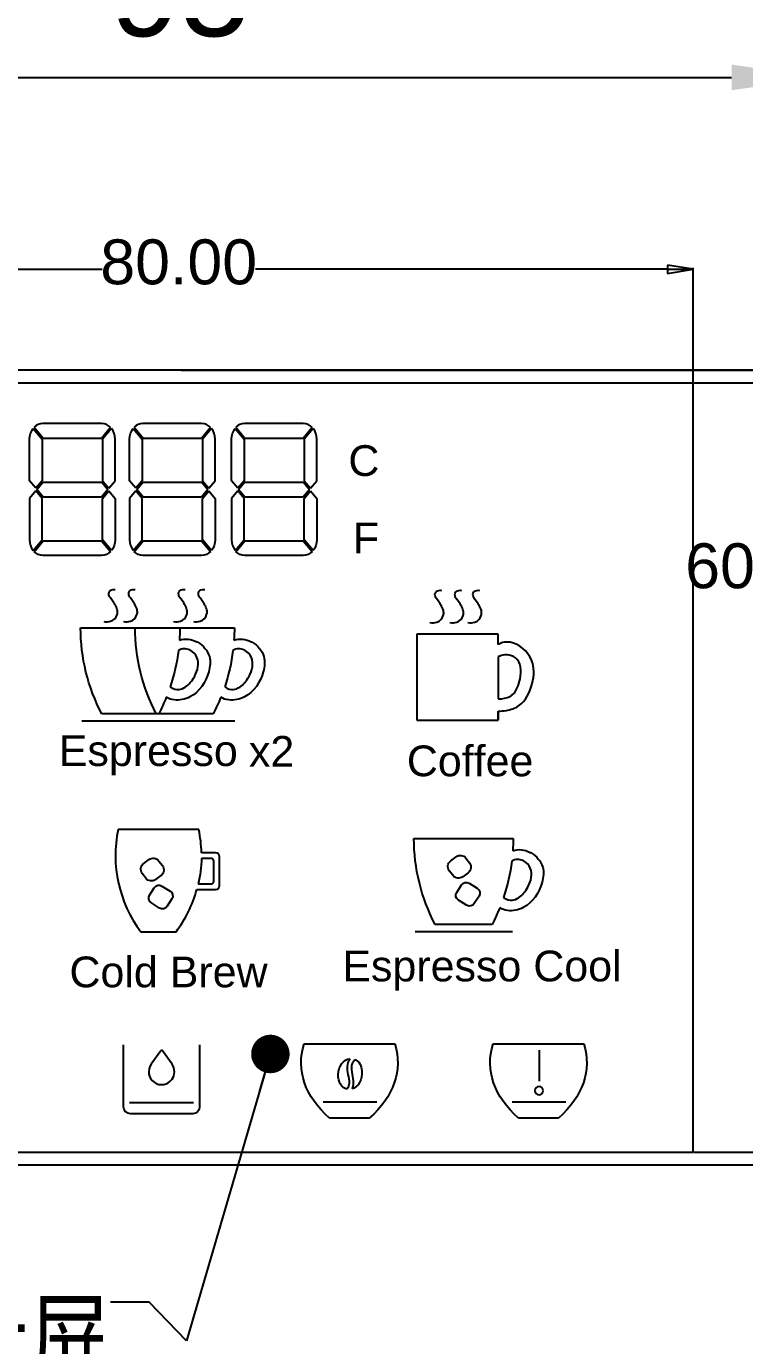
# Model space of a CAD drawing. Header units: inches. Extents: x 42 to 642, y 16 to 461.
# Drawn here: x 233.6 to 289.6, y 302.2 to 405.1 of the extents above; entities that cross this region are included whole.
import ezdxf

# ---------------------------------------------------------------- set-up
doc = ezdxf.new("R2010")
doc.units = ezdxf.units.IN
doc.header["$MEASUREMENT"] = 0
for name, color, linetype in [('PRT0204_DXF_CONTINUOUS_LINE', 7, 'Continuous'), ('PRT0204_DXF_DIMENSION', 7, 'Continuous'), ('PRT0204_DXF_TEXT', 7, 'Continuous'), ('图层 1', 7, 'Continuous')]:
    doc.layers.add(name, color=color, linetype=linetype)
doc.styles.get("Standard").update_dxf_attribs({"font": 'arial.ttf'})
doc.styles.add('TEXTSTYLE_2', font='txt', dxfattribs={"width": 0.8})
doc.dimstyles.new('DIMSTYLE_1', dxfattribs={"dimtxt": 3.5, "dimasz": 2, "dimexe": 0.125, "dimexo": 0.0625, "dimgap": 0.078125, "dimtad": 0, "dimtih": 1, "dimtoh": 1, "dimzin": 4, "dimdsep": 46, "dimtxsty": 'Standard', "dimblk": 'CLOSED', "dimcen": 0.09, "dimclrd": 1, "dimclre": 3, "dimclrt": 6, "dimadec": 0, "dimazin": 0, "dimtfac": 1, "dimtofl": 0, "dimtmove": 0, "dimatfit": 3, "dimldrblk": 'CLOSED', "dimfxl": 1, "dimtolj": 1, "dimtzin": 4, "dimarcsym": 0})
doc.dimstyles.new('DIMSTYLE_2', dxfattribs={"dimtxt": 6, "dimasz": 7, "dimexe": 1.5, "dimexo": 0, "dimgap": 0.75, "dimtad": 1, "dimdec": 3, "dimdsep": 46, "dimtxsty": 'TEXTSTYLE_2', "dimblk": '_FILLED', "dimblk1": '_FILLED', "dimblk2": '_FILLED', "dimcen": 0.09, "dimadec": 3, "dimazin": 2, "dimtp": 0.5, "dimtm": 0.5, "dimtfac": 1, "dimtdec": 3, "dimtofl": 0, "dimtmove": 0, "dimatfit": 3, "dimldrblk": '_FILLED', "dimfxl": 1, "dimtolj": 1, "dimarcsym": 0})
doc.dimstyles.new('DIMSTYLE_6', dxfattribs={"dimtxt": 7, "dimasz": 7, "dimexe": 1.5, "dimexo": 0, "dimgap": 0.875, "dimtad": 1, "dimdec": 3, "dimdsep": 46, "dimtxsty": 'Standard', "dimblk": '_FILLED', "dimblk1": '_FILLED', "dimblk2": '_FILLED', "dimcen": 0.09, "dimadec": 3, "dimazin": 2, "dimtp": 0.3, "dimtm": 0.3, "dimtfac": 1, "dimtdec": 3, "dimtofl": 0, "dimtmove": 0, "dimatfit": 3, "dimldrblk": '_FILLED', "dimfxl": 1, "dimtolj": 1, "dimarcsym": 0})
doc.dimstyles.get("Standard").update_dxf_attribs({"dimtxt": 5, "dimasz": 3, "dimexe": 0.18, "dimexo": 0.0625, "dimgap": 0.09, "dimtad": 0, "dimtih": 1, "dimtoh": 1, "dimdec": 1, "dimzin": 0, "dimdsep": 46, "dimtxsty": 'Standard', "dimcen": 0.09, "dimclrd": 3, "dimclre": 4, "dimclrt": 1, "dimadec": 0, "dimazin": 0, "dimtfac": 1, "dimtdec": 1, "dimtofl": 0, "dimtmove": 0, "dimatfit": 3, "dimfxl": 1, "dimtolj": 1, "dimtzin": 0, "dimarcsym": 0})

# ---------------------------------------------------------------- blocks, each defined once
blk = doc.blocks.new('_FILLED')
at = {"color": 0, "linetype": 'ByBlock'}
blk.add_solid([(0, 0), (-1, 0.143), (-1, -0.143)], dxfattribs=at)
blk = doc.blocks.new('*D90')
at = {"layer": 'Defpoints', "color": 0, "linetype": 'Continuous', "transparency": 16777216}
for p in [(125.63, 410.35), (125.63, 378.27), (365.63, 378.27)]:
    blk.add_point(p, dxfattribs=at)
at = {"layer": 'PRT0204_DXF_DIMENSION', "color": 0, "linetype": 'Continuous', "lineweight": -2, "transparency": 16777216}
for p, q in [((125.63, 378.27), (125.63, 411.85)), ((365.63, 378.27), (365.63, 411.85)), ((358.63, 410.35), (132.63, 410.35))]:
    blk.add_line(p, q, dxfattribs=at)
at = {"layer": 'PRT0204_DXF_DIMENSION', "color": 0, "linetype": 'Continuous', "lineweight": -2, "transparency": 16777216, "xscale": 7, "yscale": 7, "zscale": 7, "rotation": 180}
blk.add_blockref('_FILLED', (125.63, 410.35), dxfattribs=at)
at = {"layer": 'PRT0204_DXF_DIMENSION', "color": 0, "linetype": 'Continuous', "lineweight": -2, "transparency": 16777216, "xscale": 7, "yscale": 7, "zscale": 7}
blk.add_blockref('_FILLED', (365.63, 410.35), dxfattribs=at)
at = {"layer": 'PRT0204_DXF_DIMENSION', "color": 0, "linetype": 'Continuous', "transparency": 16777216, "insert": (245.57, 419.1), "char_height": 6, "attachment_point": 2, "line_spacing_factor": 0.9, "style": 'TEXTSTYLE_2'}
blk.add_mtext('\\A1;240', dxfattribs=at)
blk = doc.blocks.new('_CLOSED')
at = {"color": 0, "linetype": 'ByBlock'}
for p, q in [((0, 0), (-1, 0.167)), ((-1, 0.167), (-1, -0.167)), ((-1, -0.167), (0, 0)), ((-1, 0), (0, 0))]:
    blk.add_line(p, q, dxfattribs=at)
blk = doc.blocks.new('*D94')
at = {"layer": 'Defpoints', "color": 0, "linetype": 'Continuous', "transparency": 16777216}
for p in [(285.63, 386.14), (205.63, 377.27), (285.63, 377.27)]:
    blk.add_point(p, dxfattribs=at)
at = {"layer": 'PRT0204_DXF_DIMENSION', "color": 3, "linetype": 'Continuous', "lineweight": -2, "transparency": 16777216}
for p, q in [((205.63, 377.33), (205.63, 386.26)), ((285.63, 377.33), (285.63, 386.26))]:
    blk.add_line(p, q, dxfattribs=at)
at = {"layer": 'PRT0204_DXF_DIMENSION', "color": 1, "linetype": 'Continuous', "lineweight": -2, "transparency": 16777216}
for p, q in [((207.63, 386.14), (239.52, 386.14)), ((283.63, 386.14), (251.48, 386.14))]:
    blk.add_line(p, q, dxfattribs=at)
at = {"layer": 'PRT0204_DXF_DIMENSION', "color": 1, "linetype": 'Continuous', "lineweight": -2, "transparency": 16777216, "xscale": 2, "yscale": 2, "zscale": 2, "rotation": 180}
blk.add_blockref('_CLOSED', (205.63, 386.14), dxfattribs=at)
at = {"layer": 'PRT0204_DXF_DIMENSION', "color": 1, "linetype": 'Continuous', "lineweight": -2, "transparency": 16777216, "xscale": 2, "yscale": 2, "zscale": 2}
blk.add_blockref('_CLOSED', (285.63, 386.14), dxfattribs=at)
at = {"layer": 'PRT0204_DXF_DIMENSION', "color": 6, "linetype": 'Continuous', "transparency": 16777216, "insert": (245.5, 388.47), "char_height": 3.5, "attachment_point": 2, "line_spacing_factor": 0.9}
blk.add_mtext('\\A1;80.00', dxfattribs=at)
blk = doc.blocks.new('*D102')
at = {"layer": 'Defpoints', "color": 0, "linetype": 'Continuous', "transparency": 16777216}
for p in [(285.63, 377.27), (285.63, 317.27), (291.13, 317.27)]:
    blk.add_point(p, dxfattribs=at)
at = {"layer": 'PRT0204_DXF_DIMENSION', "color": 3, "linetype": 'Continuous', "lineweight": -2, "transparency": 16777216}
for p, q in [((285.69, 377.27), (291.26, 377.27)), ((285.69, 317.27), (291.26, 317.27))]:
    blk.add_line(p, q, dxfattribs=at)
at = {"layer": 'PRT0204_DXF_DIMENSION', "color": 1, "linetype": 'Continuous', "lineweight": -2, "transparency": 16777216}
for p, q in [((291.13, 375.27), (291.13, 364.84)), ((291.13, 319.27), (291.13, 360.02))]:
    blk.add_line(p, q, dxfattribs=at)
at = {"layer": 'PRT0204_DXF_DIMENSION', "color": 1, "linetype": 'Continuous', "lineweight": -2, "transparency": 16777216, "xscale": 2, "yscale": 2, "zscale": 2}
for p, rotation in [((291.13, 377.27), 90), ((291.13, 317.27), 270)]:
    blk.add_blockref('_CLOSED', p, dxfattribs=dict(at, rotation=rotation))
at = {"layer": 'PRT0204_DXF_DIMENSION', "color": 6, "linetype": 'Continuous', "transparency": 16777216, "insert": (291.13, 364.76), "char_height": 3.5, "attachment_point": 2, "line_spacing_factor": 0.9}
blk.add_mtext('\\A1;60.00', dxfattribs=at)
blk = doc.blocks.new('*D104')
at = {"color": 4, "lineweight": -2, "transparency": 16777216}
for p, q in [((245.69, 378.27), (346.86, 378.27)), ((332.69, 352.52), (346.86, 352.52))]:
    blk.add_line(p, q, dxfattribs=at)
at = {"color": 3, "lineweight": -2, "transparency": 16777216}
for p, q in [((346.68, 375.27), (346.68, 367.93)), ((346.68, 355.52), (346.68, 361.08))]:
    blk.add_line(p, q, dxfattribs=at)
at = {"color": 3, "transparency": 16777216}
for points in [[(346.18, 375.27), (347.18, 375.27), (346.68, 378.27)], [(346.18, 355.52), (347.18, 355.52), (346.68, 352.52)]]:
    blk.add_solid(points, dxfattribs=at)
at = {"layer": 'Defpoints', "color": 0, "transparency": 16777216}
for p in [(245.63, 378.27), (346.68, 378.27), (332.63, 352.52)]:
    blk.add_point(p, dxfattribs=at)
at = {"color": 1, "transparency": 16777216, "insert": (353.21, 367.84), "char_height": 5, "attachment_point": 3, "line_spacing_factor": 0.9}
blk.add_mtext('\\A1;25.7', dxfattribs=at)
blk = doc.blocks.new('*D107')
at = {"layer": 'Defpoints', "color": 0, "linetype": 'Continuous', "transparency": 16777216}
for p in [(295.63, 401.11), (200.63, 357.02), (295.63, 357.02)]:
    blk.add_point(p, dxfattribs=at)
at = {"layer": 'PRT0204_DXF_DIMENSION', "color": 0, "linetype": 'Continuous', "lineweight": -2, "transparency": 16777216}
for p, q in [((200.63, 357.02), (200.63, 402.61)), ((295.63, 357.02), (295.63, 402.61)), ((207.63, 401.11), (288.63, 401.11))]:
    blk.add_line(p, q, dxfattribs=at)
at = {"layer": 'PRT0204_DXF_DIMENSION', "color": 0, "linetype": 'Continuous', "lineweight": -2, "transparency": 16777216, "xscale": 7, "yscale": 7, "zscale": 7, "rotation": 180}
blk.add_blockref('_FILLED', (200.63, 401.11), dxfattribs=at)
at = {"layer": 'PRT0204_DXF_DIMENSION', "color": 0, "linetype": 'Continuous', "lineweight": -2, "transparency": 16777216, "xscale": 7, "yscale": 7, "zscale": 7}
blk.add_blockref('_FILLED', (295.63, 401.11), dxfattribs=at)
at = {"layer": 'PRT0204_DXF_DIMENSION', "color": 0, "linetype": 'Continuous', "transparency": 16777216, "insert": (245.63, 411.32), "char_height": 7, "attachment_point": 2, "line_spacing_factor": 0.9}
blk.add_mtext('\\A1;95', dxfattribs=at)

msp = doc.modelspace()

# ---------------------------------------------------------------- linework, layer by layer
at = {"layer": 'PRT0204_DXF_CONTINUOUS_LINE', "color": 7, "linetype": 'Continuous'}
for p, q in [((365.6314, 378.2662), (125.6314, 378.2662)), ((285.6314, 377.2662), (205.6314, 377.2662)), ((285.6314, 317.2662), (285.6314, 377.2662)), ((205.6314, 317.2662), (285.6314, 317.2662)), ((125.6314, 316.2662), (365.6314, 316.2662))]:
    msp.add_line(p, q, dxfattribs=at)
at = {"layer": '图层 1', "color": 7, "true_color": 0xeeefef}
for p, q in [((234.437, 368.9567), (234.899, 369.5323)), ((234.899, 369.5323), (239.4965, 369.5323)), ((239.4965, 369.5323), (239.9695, 368.9567)), ((242.2395, 368.9567), (242.7016, 369.5323)), ((242.7016, 369.5323), (247.2989, 369.5323)), ((247.2989, 369.5323), (247.7719, 368.9567)), ((250.169, 368.9567), (250.6321, 369.5323)), ((250.6321, 369.5323), (255.2299, 369.5323)), ((255.2299, 369.5323), (255.7019, 368.9567)), ((234.916, 368.3717), (234.437, 368.9567)), ((239.9695, 368.9567), (239.4884, 368.3717)), ((242.7185, 368.3717), (242.2395, 368.9567)), ((247.7719, 368.9567), (247.291, 368.3717)), ((250.6486, 368.3717), (250.169, 368.9567)), ((255.7019, 368.9567), (255.2213, 368.3717)), ((239.4884, 368.3717), (234.916, 368.3717)), ((247.291, 368.3717), (242.7185, 368.3717)), ((255.2213, 368.3717), (250.6486, 368.3717)), ((270.4353, 351.6774), (270.4353, 350.9547)), ((249.8917, 350.8837), (237.9408, 350.8837)), ((271.5484, 334.4515), (263.9461, 334.4515))]:
    msp.add_line(p, q, dxfattribs=at)
at = {"layer": '图层 1', "color": 1}
for p, q in [((273.6114, 325.2225), (273.6114, 322.7948)), ((241.6674, 321.1263), (246.6599, 321.1263)), ((256.7789, 321.1852), (260.9471, 321.1852)), ((271.5275, 321.1852), (275.6954, 321.1852))]:
    msp.add_line(p, q, dxfattribs=at)
at = {"layer": '图层 1', "color": 7, "true_color": 0xeeefef}
for points in [[(233.8644, 372.8806), (233.8644, 373.2045), (233.9778, 373.4966), (234.1449, 373.7205)], [(234.1449, 373.7205), (234.1449, 373.7205), (234.8389, 372.8806), (234.8389, 372.8806)], [(234.9061, 374.1029), (234.6418, 374.1029), (234.4193, 374.0099), (234.2331, 373.8187)], [(234.2331, 373.8187), (234.2331, 373.8187), (234.9231, 372.9778), (234.9231, 372.9778)], [(239.4817, 374.104), (239.4817, 374.104), (234.9061, 374.104), (234.9061, 374.104)], [(234.9061, 374.104), (234.9061, 374.104), (234.9061, 374.1029), (234.9061, 374.1029)], [(239.4817, 374.1029), (239.4817, 374.1029), (239.4817, 374.104), (239.4817, 374.104)], [(240.1714, 373.8104), (239.9853, 374.0017), (239.7462, 374.1029), (239.4817, 374.1029)], [(239.4817, 372.9698), (239.4817, 372.9698), (240.1714, 373.8104), (240.1714, 373.8104)], [(240.2616, 373.7205), (240.2616, 373.7205), (239.5671, 372.8806), (239.5671, 372.8806)], [(240.5422, 372.8806), (240.5422, 373.2045), (240.4289, 373.4966), (240.2616, 373.7205)], [(241.6669, 372.8806), (241.6669, 373.2045), (241.7802, 373.4966), (241.9475, 373.7205)], [(241.9475, 373.7205), (241.9475, 373.7205), (242.6413, 372.8806), (242.6413, 372.8806)], [(242.7085, 374.1029), (242.4443, 374.1029), (242.2217, 374.0099), (242.0355, 373.8187)], [(242.0355, 373.8187), (242.0355, 373.8187), (242.7256, 372.9778), (242.7256, 372.9778)], [(247.2841, 374.104), (247.2841, 374.104), (242.7085, 374.104), (242.7085, 374.104)], [(242.7085, 374.104), (242.7085, 374.104), (242.7085, 374.1029), (242.7085, 374.1029)], [(247.2841, 374.1029), (247.2841, 374.1029), (247.2841, 374.104), (247.2841, 374.104)], [(247.9738, 373.8104), (247.7878, 374.0017), (247.5487, 374.1029), (247.2841, 374.1029)], [(247.2841, 372.9698), (247.2841, 372.9698), (247.9738, 373.8104), (247.9738, 373.8104)], [(248.0641, 373.7205), (248.0641, 373.7205), (247.3692, 372.8806), (247.3692, 372.8806)], [(248.3445, 372.8806), (248.3445, 373.2045), (248.2315, 373.4966), (248.0641, 373.7205)], [(249.6271, 372.8806), (249.6271, 373.2045), (249.7405, 373.4966), (249.9076, 373.7205)], [(249.9076, 373.7205), (249.9076, 373.7205), (250.6014, 372.8806), (250.6014, 372.8806)], [(250.6389, 374.1029), (250.3744, 374.1029), (250.1518, 374.0099), (249.9658, 373.8187)], [(249.9658, 373.8187), (249.9658, 373.8187), (250.6555, 372.9778), (250.6555, 372.9778)], [(255.2147, 374.104), (255.2147, 374.104), (250.6389, 374.104), (250.6389, 374.104)], [(250.6389, 374.104), (250.6389, 374.104), (250.6389, 374.1029), (250.6389, 374.1029)], [(255.2147, 374.1029), (255.2147, 374.1029), (255.2147, 374.104), (255.2147, 374.104)], [(255.9037, 373.8104), (255.7181, 374.0017), (255.479, 374.1029), (255.2147, 374.1029)], [(255.2147, 372.9698), (255.2147, 372.9698), (255.9037, 373.8104), (255.9037, 373.8104)], [(255.9947, 373.7205), (255.9947, 373.7205), (255.3002, 372.8806), (255.3002, 372.8806)], [(256.2751, 372.8806), (256.2751, 373.2045), (256.1618, 373.4966), (255.9947, 373.7205)], [(233.8644, 369.6488), (233.8644, 369.6488), (233.8644, 372.8806), (233.8644, 372.8806)], [(234.8389, 372.8806), (234.8389, 372.8806), (234.8389, 369.6488), (234.8389, 369.6488)], [(234.9231, 372.9778), (234.9231, 372.9778), (239.4817, 372.9688), (239.4817, 372.9688)], [(239.4817, 372.9688), (239.4817, 372.9688), (239.4817, 372.9698), (239.4817, 372.9698)], [(239.5671, 372.8806), (239.5671, 372.8806), (239.5671, 369.6488), (239.5671, 369.6488)], [(240.5422, 369.6488), (240.5422, 369.6488), (240.5422, 372.8806), (240.5422, 372.8806)], [(241.6669, 369.6488), (241.6669, 369.6488), (241.6669, 372.8806), (241.6669, 372.8806)], [(242.6413, 372.8806), (242.6413, 372.8806), (242.6413, 369.6488), (242.6413, 369.6488)], [(242.7256, 372.9778), (242.7256, 372.9778), (247.2841, 372.9688), (247.2841, 372.9688)], [(247.2841, 372.9688), (247.2841, 372.9688), (247.2841, 372.9698), (247.2841, 372.9698)], [(247.3692, 372.8806), (247.3692, 372.8806), (247.3692, 369.6488), (247.3692, 369.6488)], [(248.3445, 369.6488), (248.3445, 369.6488), (248.3445, 372.8806), (248.3445, 372.8806)], [(249.6271, 369.6488), (249.6271, 369.6488), (249.6271, 372.8806), (249.6271, 372.8806)], [(250.6014, 372.8806), (250.6014, 372.8806), (250.6014, 369.6488), (250.6014, 369.6488)], [(250.6555, 372.9778), (250.6555, 372.9778), (255.2147, 372.9688), (255.2147, 372.9688)], [(255.2147, 372.9688), (255.2147, 372.9688), (255.2147, 372.9698), (255.2147, 372.9698)], [(255.3002, 372.8806), (255.3002, 372.8806), (255.3002, 369.6488), (255.3002, 369.6488)], [(256.2751, 369.6488), (256.2751, 369.6488), (256.2751, 372.8806), (256.2751, 372.8806)], [(234.3517, 369.06), (234.3517, 369.06), (233.8644, 369.6488), (233.8644, 369.6488)], [(234.8389, 369.6488), (234.8389, 369.6488), (234.3517, 369.06), (234.3517, 369.06)], [(239.5671, 369.6488), (239.5671, 369.6488), (240.0549, 369.06), (240.0549, 369.06)], [(240.0549, 369.06), (240.0549, 369.06), (240.5422, 369.6488), (240.5422, 369.6488)], [(242.1542, 369.06), (242.1542, 369.06), (241.6669, 369.6488), (241.6669, 369.6488)], [(242.6413, 369.6488), (242.6413, 369.6488), (242.1542, 369.06), (242.1542, 369.06)], [(247.3692, 369.6488), (247.3692, 369.6488), (247.8574, 369.06), (247.8574, 369.06)], [(247.8574, 369.06), (247.8574, 369.06), (248.3445, 369.6488), (248.3445, 369.6488)], [(250.1143, 369.06), (250.1143, 369.06), (249.6271, 369.6488), (249.6271, 369.6488)], [(250.6014, 369.6488), (250.6014, 369.6488), (250.1143, 369.06), (250.1143, 369.06)], [(255.3002, 369.6488), (255.3002, 369.6488), (255.788, 369.06), (255.788, 369.06)], [(255.788, 369.06), (255.788, 369.06), (256.2751, 369.6488), (256.2751, 369.6488)], [(234.3517, 368.8595), (234.3517, 368.8595), (233.8639, 368.2694), (233.8639, 368.2694)], [(234.839, 368.2694), (234.839, 368.2694), (234.3517, 368.8595), (234.3517, 368.8595)], [(239.5668, 368.2694), (239.5668, 368.2694), (240.0548, 368.8595), (240.0548, 368.8595)], [(240.0548, 368.8595), (240.0548, 368.8595), (240.5426, 368.2694), (240.5426, 368.2694)], [(242.1544, 368.8595), (242.1544, 368.8595), (241.6664, 368.2694), (241.6664, 368.2694)], [(242.6412, 368.2694), (242.6412, 368.2694), (242.1544, 368.8595), (242.1544, 368.8595)], [(247.3692, 368.2694), (247.3692, 368.2694), (247.8574, 368.8595), (247.8574, 368.8595)], [(247.8574, 368.8595), (247.8574, 368.8595), (248.3452, 368.2694), (248.3452, 368.2694)], [(250.1146, 368.8595), (250.1146, 368.8595), (249.6268, 368.2694), (249.6268, 368.2694)], [(250.6014, 368.2694), (250.6014, 368.2694), (250.1146, 368.8595), (250.1146, 368.8595)], [(255.3002, 368.2694), (255.3002, 368.2694), (255.788, 368.8595), (255.788, 368.8595)], [(255.788, 368.8595), (255.788, 368.8595), (256.2751, 368.2694), (256.2751, 368.2694)], [(233.8639, 368.2694), (233.8639, 368.2694), (233.8639, 365.0375), (233.8639, 365.0375)], [(234.839, 365.0375), (234.839, 365.0375), (234.839, 368.2694), (234.839, 368.2694)], [(239.5668, 365.0375), (239.5668, 365.0375), (239.5668, 368.2694), (239.5668, 368.2694)], [(240.5426, 368.2694), (240.5426, 368.2694), (240.5426, 365.0375), (240.5426, 365.0375)], [(241.6664, 368.2694), (241.6664, 368.2694), (241.6664, 365.0375), (241.6664, 365.0375)], [(242.6412, 365.0375), (242.6412, 365.0375), (242.6412, 368.2694), (242.6412, 368.2694)], [(247.3692, 365.0375), (247.3692, 365.0375), (247.3692, 368.2694), (247.3692, 368.2694)], [(248.3452, 368.2694), (248.3452, 368.2694), (248.3452, 365.0375), (248.3452, 365.0375)], [(249.6268, 368.2694), (249.6268, 368.2694), (249.6268, 365.0375), (249.6268, 365.0375)], [(250.6014, 365.0375), (250.6014, 365.0375), (250.6014, 368.2694), (250.6014, 368.2694)], [(255.3002, 365.0375), (255.3002, 365.0375), (255.3002, 368.2694), (255.3002, 368.2694)], [(256.2751, 368.2694), (256.2751, 368.2694), (256.2751, 365.0375), (256.2751, 365.0375)], [(233.8639, 365.0375), (233.8639, 364.7137), (233.9767, 364.4215), (234.144, 364.1976)], [(234.144, 364.1976), (234.144, 364.1976), (234.839, 365.0375), (234.839, 365.0375)], [(234.2331, 364.1097), (234.2331, 364.1097), (234.9231, 364.9504), (234.9231, 364.9504)], [(234.9231, 364.9504), (234.9231, 364.9504), (239.4817, 364.9586), (239.4817, 364.9586)], [(239.4817, 364.9586), (239.4817, 364.9586), (240.1714, 364.1177), (240.1714, 364.1177)], [(240.2615, 364.1976), (240.2615, 364.1976), (239.5668, 365.0375), (239.5668, 365.0375)], [(240.5426, 365.0375), (240.5426, 364.7137), (240.4287, 364.4215), (240.2615, 364.1976)], [(241.6664, 365.0375), (241.6664, 364.7137), (241.7792, 364.4215), (241.9465, 364.1976)], [(241.9465, 364.1976), (241.9465, 364.1976), (242.6412, 365.0375), (242.6412, 365.0375)], [(242.0355, 364.1097), (242.0355, 364.1097), (242.7256, 364.9504), (242.7256, 364.9504)], [(242.7256, 364.9504), (242.7256, 364.9504), (247.2841, 364.9586), (247.2841, 364.9586)], [(247.2841, 364.9586), (247.2841, 364.9586), (247.9738, 364.1177), (247.9738, 364.1177)], [(248.0641, 364.1976), (248.0641, 364.1976), (247.3692, 365.0375), (247.3692, 365.0375)], [(248.3452, 365.0375), (248.3452, 364.7137), (248.2312, 364.4215), (248.0641, 364.1976)], [(249.6268, 365.0375), (249.6268, 364.7137), (249.7398, 364.4215), (249.9069, 364.1976)], [(249.9069, 364.1976), (249.9069, 364.1976), (250.6014, 365.0375), (250.6014, 365.0375)], [(249.9658, 364.1097), (249.9658, 364.1097), (250.6555, 364.9504), (250.6555, 364.9504)], [(250.6555, 364.9504), (250.6555, 364.9504), (255.2147, 364.9586), (255.2147, 364.9586)], [(255.2147, 364.9586), (255.2147, 364.9586), (255.9037, 364.1177), (255.9037, 364.1177)], [(255.9947, 364.1976), (255.9947, 364.1976), (255.3002, 365.0375), (255.3002, 365.0375)], [(256.2751, 365.0375), (256.2751, 364.7137), (256.1618, 364.4215), (255.9947, 364.1976)], [(234.9061, 363.8245), (234.6418, 363.8245), (234.4193, 363.9185), (234.2331, 364.1097)], [(239.4817, 363.8245), (239.4817, 363.8245), (234.9061, 363.8245), (234.9061, 363.8245)], [(240.1714, 364.1177), (239.9853, 363.9268), (239.7462, 363.8245), (239.4817, 363.8245)], [(242.7085, 363.8245), (242.4443, 363.8245), (242.2217, 363.9185), (242.0355, 364.1097)], [(247.2841, 363.8245), (247.2841, 363.8245), (242.7085, 363.8245), (242.7085, 363.8245)], [(247.9738, 364.1177), (247.7878, 363.9268), (247.5487, 363.8245), (247.2841, 363.8245)], [(250.6389, 363.8245), (250.3744, 363.8245), (250.1518, 363.9185), (249.9658, 364.1097)], [(255.2147, 363.8245), (255.2147, 363.8245), (250.6389, 363.8245), (250.6389, 363.8245)], [(255.9037, 364.1177), (255.7181, 363.9268), (255.479, 363.8245), (255.2147, 363.8245)], [(240.0611, 360.7411), (240.0423, 360.8042), (240.0448, 360.8676), (240.0653, 360.9372)], [(240.1803, 360.4962), (240.1266, 360.5682), (240.0878, 360.6498), (240.0611, 360.7411)], [(240.0653, 360.9372), (240.1013, 361.0601), (240.2003, 361.1342), (240.3602, 361.1607)], [(240.4527, 360.1141), (240.4527, 360.1141), (240.1803, 360.4962), (240.1803, 360.4962)], [(240.3602, 361.1607), (240.418, 361.1704), (240.4837, 361.1704), (240.5567, 361.1601)], [(241.6102, 360.7411), (241.5914, 360.8042), (241.5937, 360.8676), (241.6145, 360.9372)], [(241.7294, 360.4962), (241.6758, 360.5682), (241.6371, 360.6498), (241.6102, 360.7411)], [(241.6145, 360.9372), (241.6503, 361.0601), (241.7496, 361.1342), (241.9094, 361.1607)], [(242.0017, 360.1141), (242.0017, 360.1141), (241.7294, 360.4962), (241.7294, 360.4962)], [(241.9094, 361.1607), (241.9673, 361.1704), (242.0328, 361.1704), (242.1058, 361.1601)], [(245.4996, 360.7411), (245.4809, 360.8042), (245.4834, 360.8676), (245.5037, 360.9372)], [(245.6188, 360.4962), (245.5654, 360.5682), (245.5264, 360.6498), (245.4996, 360.7411)], [(245.5037, 360.9372), (245.5399, 361.0601), (245.6391, 361.1342), (245.7986, 361.1607)], [(245.8913, 360.1141), (245.8913, 360.1141), (245.6188, 360.4962), (245.6188, 360.4962)], [(245.7986, 361.1607), (245.8565, 361.1704), (245.9223, 361.1704), (245.9953, 361.1601)], [(247.0488, 360.7411), (247.0302, 360.8042), (247.0323, 360.8676), (247.0529, 360.9372)], [(247.168, 360.4962), (247.1143, 360.5682), (247.0757, 360.6498), (247.0488, 360.7411)], [(247.0529, 360.9372), (247.0891, 361.0601), (247.188, 361.1342), (247.3478, 361.1607)], [(247.4402, 360.1141), (247.4402, 360.1141), (247.168, 360.4962), (247.168, 360.4962)], [(247.3478, 361.1607), (247.4057, 361.1704), (247.4715, 361.1704), (247.5442, 361.1601)], [(265.5074, 360.6702), (265.4888, 360.7329), (265.4909, 360.7966), (265.5119, 360.8658)], [(265.6266, 360.4249), (265.5732, 360.4969), (265.5343, 360.5789), (265.5074, 360.6702)], [(265.5119, 360.8658), (265.5477, 360.9892), (265.6469, 361.0633), (265.8068, 361.0898)], [(265.8991, 360.0428), (265.8991, 360.0428), (265.6266, 360.4249), (265.6266, 360.4249)], [(265.8068, 361.0898), (265.8647, 361.0991), (265.9301, 361.0991), (266.0032, 361.0887)], [(267.0567, 360.6702), (267.0381, 360.7329), (267.0405, 360.7966), (267.0608, 360.8658)], [(267.1759, 360.4249), (267.1221, 360.4969), (267.0835, 360.5789), (267.0567, 360.6702)], [(267.0608, 360.8658), (267.097, 360.9892), (267.1959, 361.0633), (267.3557, 361.0898)], [(267.4484, 360.0428), (267.4484, 360.0428), (267.1759, 360.4249), (267.1759, 360.4249)], [(267.3557, 361.0898), (267.4136, 361.0991), (267.4794, 361.0991), (267.5524, 361.0887)], [(268.4674, 360.6702), (268.4488, 360.7329), (268.4512, 360.7966), (268.4716, 360.8658)], [(268.5866, 360.4249), (268.5329, 360.4969), (268.4943, 360.5789), (268.4674, 360.6702)], [(268.4716, 360.8658), (268.5077, 360.9892), (268.6066, 361.0633), (268.7665, 361.0898)], [(268.8588, 360.0428), (268.8588, 360.0428), (268.5866, 360.4249), (268.5866, 360.4249)], [(268.7665, 361.0898), (268.8243, 361.0991), (268.8902, 361.0991), (268.9632, 361.0887)], [(240.1901, 358.6841), (240.448, 358.7736), (240.618, 358.9456), (240.6936, 359.196)], [(240.5924, 359.8826), (240.549, 359.9646), (240.5045, 360.0414), (240.4527, 360.1141)], [(240.724, 359.4919), (240.7088, 359.6146), (240.6647, 359.7448), (240.5924, 359.8826)], [(240.6936, 359.196), (240.725, 359.3001), (240.7355, 359.3989), (240.724, 359.4919)], [(241.7392, 358.6841), (241.9973, 358.7736), (242.1673, 358.9456), (242.2427, 359.196)], [(242.1414, 359.8826), (242.098, 359.9646), (242.0536, 360.0414), (242.0017, 360.1141)], [(242.273, 359.4919), (242.2579, 359.6146), (242.2138, 359.7448), (242.1414, 359.8826)], [(242.2427, 359.196), (242.2741, 359.3001), (242.2848, 359.3989), (242.273, 359.4919)], [(245.6287, 358.6841), (245.8864, 358.7736), (246.0566, 358.9456), (246.1321, 359.196)], [(246.0308, 359.8826), (245.9874, 359.9646), (245.9429, 360.0414), (245.8913, 360.1141)], [(246.1624, 359.4919), (246.1472, 359.6146), (246.1031, 359.7448), (246.0308, 359.8826)], [(246.1321, 359.196), (246.1634, 359.3001), (246.1741, 359.3989), (246.1624, 359.4919)], [(247.178, 358.6841), (247.4357, 358.7736), (247.6059, 358.9456), (247.6813, 359.196)], [(247.58, 359.8826), (247.5366, 359.9646), (247.4922, 360.0414), (247.4402, 360.1141)], [(247.7116, 359.4919), (247.6965, 359.6146), (247.6524, 359.7448), (247.58, 359.8826)], [(247.6813, 359.196), (247.7127, 359.3001), (247.7234, 359.3989), (247.7116, 359.4919)], [(266.0386, 359.8116), (265.9952, 359.8933), (265.9508, 359.9701), (265.8991, 360.0428)], [(266.1702, 359.421), (266.1551, 359.5433), (266.111, 359.6735), (266.0386, 359.8116)], [(266.1399, 359.125), (266.1713, 359.2291), (266.182, 359.328), (266.1702, 359.421)], [(267.5879, 359.8116), (267.5445, 359.8933), (267.5001, 359.9701), (267.4484, 360.0428)], [(267.7195, 359.421), (267.7043, 359.5433), (267.6603, 359.6735), (267.5879, 359.8116)], [(267.6892, 359.125), (267.7205, 359.2291), (267.7312, 359.328), (267.7195, 359.421)], [(268.9987, 359.8116), (268.9553, 359.8933), (268.9108, 359.9701), (268.8588, 360.0428)], [(269.1303, 359.421), (269.1151, 359.5433), (269.071, 359.6735), (268.9987, 359.8116)], [(269.1, 359.125), (269.1313, 359.2291), (269.142, 359.328), (269.1303, 359.421)], [(239.5008, 351.4642), (238.4157, 353.5343), (237.8492, 355.8367), (237.8492, 358.1738)], [(237.8492, 358.1738), (237.8492, 358.1738), (245.5905, 358.1738), (245.5905, 358.1738)], [(239.5008, 351.4642), (238.4157, 353.5343), (237.8492, 355.8367), (237.8492, 358.1738)], [(237.8492, 358.1738), (237.8492, 358.1738), (245.5905, 358.1738), (245.5905, 358.1738)], [(239.6575, 358.6517), (239.8525, 358.6179), (240.0299, 358.6289), (240.1901, 358.6841)], [(241.2066, 358.6517), (241.4018, 358.6179), (241.5792, 358.6289), (241.7392, 358.6841)], [(243.7527, 351.4642), (242.6675, 353.5343), (242.101, 355.8367), (242.101, 358.1738)], [(242.101, 358.1738), (242.101, 358.1738), (249.8424, 358.1738), (249.8424, 358.1738)], [(245.0961, 358.6517), (245.2911, 358.6179), (245.4685, 358.6289), (245.6287, 358.6841)], [(245.5905, 358.1738), (245.5905, 357.8531), (245.5798, 357.5324), (245.5585, 357.2127)], [(245.5905, 358.1738), (245.5905, 357.8531), (245.5798, 357.5324), (245.5585, 357.2127)], [(246.645, 358.6517), (246.8404, 358.6179), (247.0178, 358.6289), (247.178, 358.6841)], [(249.8424, 358.1738), (249.8424, 357.8531), (249.8318, 357.5324), (249.8104, 357.2127)], [(265.104, 358.5807), (265.299, 358.547), (265.4764, 358.5576), (265.6366, 358.6131)], [(265.6366, 358.6131), (265.8946, 358.7023), (266.0645, 358.8746), (266.1399, 359.125)], [(266.6529, 358.5807), (266.8482, 358.547), (267.0257, 358.5576), (267.1859, 358.6131)], [(267.1859, 358.6131), (267.4436, 358.7023), (267.6137, 358.8746), (267.6892, 359.125)], [(268.0637, 358.5807), (268.259, 358.547), (268.4364, 358.5576), (268.5966, 358.6131)], [(268.5966, 358.6131), (268.8543, 358.7023), (269.0245, 358.8746), (269.1, 359.125)], [(245.5585, 357.2127), (245.9967, 357.3674), (246.4852, 357.3016), (246.9031, 357.0873)], [(245.5585, 357.2127), (245.9967, 357.3674), (246.4852, 357.3016), (246.9031, 357.0873)], [(249.8104, 357.2127), (250.2483, 357.3674), (250.7371, 357.3016), (251.155, 357.0873)], [(270.4356, 357.664), (270.4356, 357.664), (264.0784, 357.664), (264.0784, 357.664)], [(264.0891, 357.664), (264.0891, 357.664), (264.0891, 350.955), (264.0891, 350.955)], [(270.4356, 356.8744), (270.4356, 356.8744), (270.4356, 357.664), (270.4356, 357.664)], [(245.4799, 356.3893), (245.3604, 355.4295), (245.1451, 354.4842), (244.8367, 353.5671)], [(246.3646, 356.4396), (246.0869, 356.5705), (245.7428, 356.5795), (245.4799, 356.3893)], [(246.9217, 355.8546), (246.8159, 356.1002), (246.6178, 356.3204), (246.3646, 356.4396)], [(246.9031, 357.0873), (246.9293, 357.0738), (246.9551, 357.0597), (246.9806, 357.0452)], [(246.9031, 357.0873), (246.9293, 357.0738), (246.9551, 357.0597), (246.9806, 357.0452)], [(246.9806, 357.0452), (247.4147, 356.7975), (247.7613, 356.3886), (247.8908, 355.9311)], [(246.9806, 357.0452), (247.4147, 356.7975), (247.7613, 356.3886), (247.8908, 355.9311)], [(249.7319, 356.3893), (249.612, 355.4295), (249.397, 354.4842), (249.0887, 353.5671)], [(250.6166, 356.4396), (250.3389, 356.5705), (249.9944, 356.5795), (249.7319, 356.3893)], [(251.1736, 355.8546), (251.0679, 356.1002), (250.8698, 356.3204), (250.6166, 356.4396)], [(251.155, 357.0873), (251.1812, 357.0738), (251.207, 357.0597), (251.2322, 357.0452)], [(251.2322, 357.0452), (251.6666, 356.7975), (252.0132, 356.3886), (252.1424, 355.9311)], [(271.0892, 357.0597), (270.8738, 357.0566), (270.6565, 357.0018), (270.4356, 356.8744)], [(271.3472, 357.0397), (271.2614, 357.0538), (271.1756, 357.0607), (271.0892, 357.0597)], [(273.0287, 355.6596), (272.7394, 356.338), (272.0514, 356.924), (271.3472, 357.0397)], [(246.7229, 354.357), (246.9958, 354.8466), (247.1194, 355.3954), (246.9217, 355.8546)], [(247.8908, 355.9311), (247.9972, 355.5539), (247.9559, 355.1435), (247.8484, 354.747)], [(247.8908, 355.9311), (247.9972, 355.5539), (247.9559, 355.1435), (247.8484, 354.747)], [(250.9748, 354.357), (251.2477, 354.8466), (251.3714, 355.3954), (251.1736, 355.8546)], [(252.1424, 355.9311), (252.2492, 355.5539), (252.2078, 355.1435), (252.1, 354.747)], [(271.1198, 356.062), (270.8893, 356.0834), (270.6795, 356.052), (270.4353, 355.9115)], [(270.4353, 355.9115), (270.4353, 355.9115), (270.4353, 352.6224), (270.4353, 352.6224)], [(271.7685, 355.836), (271.5901, 355.9693), (271.3451, 356.041), (271.1198, 356.062)], [(272.1306, 354.1913), (272.2419, 354.8118), (272.2054, 355.5087), (271.7685, 355.836)], [(273.077, 353.8368), (273.2341, 354.4569), (273.2716, 355.0908), (273.0287, 355.6596)], [(246.0149, 353.5461), (246.2943, 353.7328), (246.5417, 354.0318), (246.7229, 354.357)], [(247.8484, 354.747), (247.6252, 353.926), (247.117, 353.165), (246.3781, 352.783)], [(247.8484, 354.747), (247.6252, 353.926), (247.117, 353.165), (246.3781, 352.783)], [(250.2669, 353.5461), (250.5463, 353.7328), (250.7936, 354.0318), (250.9748, 354.357)], [(252.1, 354.747), (251.8771, 353.926), (251.369, 353.165), (250.6296, 352.783)], [(271.5194, 352.9463), (271.846, 353.2208), (272.0386, 353.6801), (272.1306, 354.1913)], [(244.8367, 353.5671), (245.0803, 353.3876), (245.3063, 353.3294), (245.5254, 353.3545)], [(245.5254, 353.3545), (245.6945, 353.3738), (245.8599, 353.4427), (246.0149, 353.5461)], [(249.0887, 353.5671), (249.3319, 353.3876), (249.5582, 353.3294), (249.7773, 353.3545)], [(249.7773, 353.3545), (249.9465, 353.3738), (250.1115, 353.4427), (250.2669, 353.5461)], [(272.008, 352.0802), (272.5705, 352.455), (272.8999, 353.1371), (273.077, 353.8368)], [(244.5353, 352.7533), (244.3575, 352.3141), (244.1585, 351.8841), (243.9384, 351.4642)], [(244.5353, 352.7533), (244.3575, 352.3141), (244.1585, 351.8841), (243.9384, 351.4642)], [(245.1492, 352.5446), (244.9346, 352.5718), (244.7261, 352.639), (244.5353, 352.7533)], [(245.1492, 352.5446), (244.9346, 352.5718), (244.7261, 352.639), (244.5353, 352.7533)], [(246.3781, 352.783), (246.0008, 352.588), (245.5633, 352.4915), (245.1492, 352.5446)], [(246.3781, 352.783), (246.0008, 352.588), (245.5633, 352.4915), (245.1492, 352.5446)], [(248.7872, 352.7533), (248.6094, 352.3141), (248.4103, 351.8841), (248.1902, 351.4642)], [(249.4011, 352.5446), (249.1865, 352.5718), (248.9781, 352.639), (248.7872, 352.7533)], [(250.6296, 352.783), (250.2528, 352.588), (249.8152, 352.4915), (249.4011, 352.5446)], [(270.4353, 352.6224), (270.7946, 352.6224), (271.0895, 352.6831), (271.3282, 352.8153)], [(271.0613, 351.7284), (271.3992, 351.786), (271.7317, 351.8962), (272.008, 352.0802)], [(271.3282, 352.8153), (271.3968, 352.8532), (271.4602, 352.897), (271.5194, 352.9463)], [(243.9384, 351.4642), (243.9384, 351.4642), (239.5008, 351.4642), (239.5008, 351.4642)], [(243.9384, 351.4642), (243.9384, 351.4642), (239.5008, 351.4642), (239.5008, 351.4642)], [(248.1902, 351.4642), (248.1902, 351.4642), (243.7527, 351.4642), (243.7527, 351.4642)], [(264.0891, 350.955), (264.0891, 350.955), (264.0784, 350.955), (264.0784, 350.955)], [(264.0784, 350.955), (264.0784, 350.955), (270.4356, 350.955), (270.4356, 350.955)], [(270.4356, 351.6774), (270.6392, 351.6774), (270.8514, 351.6929), (271.0613, 351.7284)], [(270.4356, 350.955), (270.4356, 350.955), (270.4356, 351.6774), (270.4356, 351.6774)], [(240.7687, 342.4274), (240.1941, 339.642), (240.838, 336.744), (242.5383, 334.4647)], [(247.0726, 342.4274), (247.0726, 342.4274), (240.7687, 342.4274), (240.7687, 342.4274)], [(247.2758, 340.6245), (247.2631, 341.2302), (247.1949, 341.8338), (247.0726, 342.4274)], [(265.506, 335.032), (264.4208, 337.1022), (263.8541, 339.4042), (263.8541, 341.7414)], [(263.8541, 341.7414), (263.8541, 341.7414), (271.5956, 341.7414), (271.5956, 341.7414)], [(271.5956, 341.7414), (271.5956, 341.421), (271.5849, 341.1002), (271.5635, 340.7805)], [(271.5635, 340.7805), (272.0018, 340.9352), (272.4903, 340.8694), (272.9082, 340.6548)], [(242.6546, 339.0053), (242.4713, 339.251), (242.5218, 339.5979), (242.7674, 339.7812)], [(242.7674, 339.7812), (242.7674, 339.7812), (243.1815, 340.0902), (243.1815, 340.0902)], [(243.1815, 340.0902), (243.4272, 340.2731), (243.7742, 340.2228), (243.9574, 339.9775)], [(243.9574, 339.9775), (243.9574, 339.9775), (244.228, 339.6151), (244.228, 339.6151)], [(247.2752, 340.1822), (247.2597, 339.5118), (247.1759, 338.8451), (247.0264, 338.1916)], [(248.0169, 340.1822), (248.0169, 340.1822), (247.2752, 340.1822), (247.2752, 340.1822)], [(248.3817, 340.6245), (248.3817, 340.6245), (247.2758, 340.6245), (247.2758, 340.6245)], [(248.2381, 339.961), (248.2381, 340.083), (248.1388, 340.1822), (248.0169, 340.1822)], [(248.2381, 338.4128), (248.2381, 338.4128), (248.2381, 339.961), (248.2381, 339.961)], [(248.6801, 340.3262), (248.6801, 340.4909), (248.5464, 340.6245), (248.3817, 340.6245)], [(248.6801, 338.0479), (248.6801, 338.0479), (248.6801, 340.3262), (248.6801, 340.3262)], [(266.6102, 339.2244), (266.4273, 339.4697), (266.4776, 339.8169), (266.7232, 339.9999)], [(266.7232, 339.9999), (266.7232, 339.9999), (267.1373, 340.3089), (267.1373, 340.3089)], [(267.1373, 340.3089), (267.3829, 340.4922), (267.7298, 340.4415), (267.9131, 340.1966)], [(267.9131, 340.1966), (267.9131, 340.1966), (268.1836, 339.8342), (268.1836, 339.8342)], [(268.1836, 339.8342), (268.3668, 339.5885), (268.3159, 339.2416), (268.0706, 339.0583)], [(271.485, 339.9572), (271.3655, 338.9973), (271.1501, 338.0517), (270.8418, 337.1349)], [(272.3697, 340.0071), (272.092, 340.138), (271.7479, 340.1473), (271.485, 339.9572)], [(272.9268, 339.4225), (272.821, 339.6678), (272.6229, 339.8879), (272.3697, 340.0071)], [(272.9082, 340.6548), (272.9343, 340.6417), (272.9602, 340.6276), (272.9857, 340.6131)], [(272.9857, 340.6131), (273.4198, 340.3654), (273.7663, 339.9565), (273.8959, 339.499)], [(242.9247, 338.6429), (242.9247, 338.6429), (242.6546, 339.0053), (242.6546, 339.0053)], [(243.7005, 338.5303), (243.4552, 338.347), (243.1078, 338.398), (242.9247, 338.6429)], [(244.115, 338.8396), (244.115, 338.8396), (243.7005, 338.5303), (243.7005, 338.5303)], [(244.228, 339.6151), (244.4109, 339.3698), (244.3603, 339.0226), (244.115, 338.8396)], [(266.8806, 338.862), (266.8806, 338.862), (266.6102, 339.2244), (266.6102, 339.2244)], [(267.6561, 338.749), (267.4112, 338.566), (267.0636, 338.6167), (266.8806, 338.862)], [(268.0706, 339.0583), (268.0706, 339.0583), (267.6561, 338.749), (267.6561, 338.749)], [(272.728, 337.9249), (273.0008, 338.4144), (273.1245, 338.9629), (272.9268, 339.4225)], [(273.8959, 339.499), (274.0023, 339.1214), (273.961, 338.7111), (273.8535, 338.3145)], [(243.2296, 337.3069), (243.2296, 337.3069), (243.5941, 337.8891), (243.5941, 337.8891)], [(243.5941, 337.8891), (243.7221, 338.0934), (243.9916, 338.1554), (244.1963, 338.0276)], [(244.1963, 338.0276), (244.1963, 338.0276), (244.8336, 337.628), (244.8336, 337.628)], [(244.8336, 337.628), (245.0379, 337.5002), (245.0999, 337.2308), (244.9721, 337.0261)], [(245.3032, 334.4647), (246.0387, 335.4503), (246.5848, 336.5641), (246.9141, 337.7489)], [(246.9141, 337.7489), (246.9141, 337.7489), (248.3817, 337.7489), (248.3817, 337.7489)], [(247.0264, 338.1916), (247.0264, 338.1916), (248.0169, 338.1916), (248.0169, 338.1916)], [(248.0169, 338.1916), (248.1388, 338.1916), (248.2381, 338.2905), (248.2381, 338.4128)], [(248.3817, 337.7489), (248.5464, 337.7489), (248.6801, 337.8826), (248.6801, 338.0479)], [(267.1855, 337.5256), (267.1855, 337.5256), (267.5497, 338.1082), (267.5497, 338.1082)], [(267.5497, 338.1082), (267.6778, 338.3125), (267.9472, 338.3745), (268.1519, 338.2463)], [(268.1519, 338.2463), (268.1519, 338.2463), (268.7896, 337.847), (268.7896, 337.847)], [(268.7896, 337.847), (268.9938, 337.7189), (269.0559, 337.4498), (268.9277, 337.2452)], [(272.02, 337.1136), (272.2994, 337.3003), (272.5468, 337.5997), (272.728, 337.9249)], [(273.8535, 338.3145), (273.6303, 337.4936), (273.1221, 336.7329), (272.3831, 336.3508)], [(243.3679, 336.705), (243.1633, 336.8325), (243.1016, 337.1023), (243.2296, 337.3069)], [(244.0054, 336.3054), (244.0054, 336.3054), (243.3679, 336.705), (243.3679, 336.705)], [(244.9721, 337.0261), (244.9721, 337.0261), (244.6073, 336.4439), (244.6073, 336.4439)], [(267.3237, 336.9237), (267.119, 337.0516), (267.0574, 337.321), (267.1855, 337.5256)], [(267.961, 336.5245), (267.961, 336.5245), (267.3237, 336.9237), (267.3237, 336.9237)], [(268.5629, 336.6626), (268.4351, 336.4587), (268.1653, 336.3963), (267.961, 336.5245)], [(268.9277, 337.2452), (268.9277, 337.2452), (268.5629, 336.6626), (268.5629, 336.6626)], [(270.8418, 337.1349), (271.0854, 336.9554), (271.3114, 336.8972), (271.5305, 336.922)], [(271.5305, 336.922), (271.6996, 336.9417), (271.865, 337.0102), (272.02, 337.1136)], [(244.6073, 336.4439), (244.4791, 336.2396), (244.2097, 336.1776), (244.0054, 336.3054)], [(270.5404, 336.3212), (270.3626, 335.8819), (270.1638, 335.452), (269.9437, 335.032)], [(271.1543, 336.1121), (270.9396, 336.1393), (270.7312, 336.2068), (270.5404, 336.3212)], [(272.3831, 336.3508), (272.0059, 336.1555), (271.5684, 336.0594), (271.1543, 336.1121)], [(269.9437, 335.032), (269.9437, 335.032), (265.506, 335.032), (265.506, 335.032)], [(242.5383, 334.4647), (242.5383, 334.4647), (245.3032, 334.4647), (245.3032, 334.4647)]]:
    msp.add_open_spline(points, degree=3, dxfattribs=at)
at = {"layer": '图层 1', "color": 1}
for points in [[(241.2011, 320.7973), (241.2011, 320.7973), (241.2011, 325.648), (241.2011, 325.648)], [(247.1263, 325.648), (247.1263, 325.648), (247.1263, 320.7973), (247.1263, 320.7973)], [(257.2647, 319.9254), (255.3557, 321.5804), (254.633, 323.6843), (255.2782, 325.7069)], [(255.2782, 325.7069), (255.2782, 325.7069), (262.3551, 325.7069), (262.3551, 325.7069)], [(262.3551, 325.7069), (263.0008, 323.6843), (262.2776, 321.5804), (260.3687, 319.9254)], [(272.0133, 319.9254), (270.1043, 321.5804), (269.3815, 323.6843), (270.0268, 325.7069)], [(270.0268, 325.7069), (270.0268, 325.7069), (277.1037, 325.7069), (277.1037, 325.7069)], [(277.1037, 325.7069), (277.7493, 323.6843), (277.0262, 321.5804), (275.1173, 319.9254)], [(244.1, 325.1709), (244.1, 325.1709), (243.3471, 324.1205), (243.3471, 324.1205)], [(244.1179, 325.1888), (244.1112, 325.184), (244.1048, 325.1778), (244.1, 325.1709)], [(244.2276, 325.1709), (244.2023, 325.206), (244.1532, 325.2143), (244.1179, 325.1888)], [(244.9804, 324.1205), (244.9804, 324.1205), (244.2276, 325.1709), (244.2276, 325.1709)], [(257.9465, 323.3133), (257.9689, 323.9706), (258.3761, 324.5259), (258.857, 324.5532)], [(258.857, 324.5532), (258.7109, 324.3651), (258.6499, 324.1649), (258.6362, 323.9585)], [(259.0172, 324.0385), (259.0451, 324.2049), (259.1126, 324.3633), (259.246, 324.5053)], [(259.246, 324.5053), (259.546, 324.3799), (259.7562, 324.0305), (259.7923, 323.5978)], [(243.3471, 324.1205), (243.0239, 323.6692), (243.1273, 323.0415), (243.5786, 322.7183)], [(244.9804, 322.9498), (245.2312, 323.2998), (245.2312, 323.7704), (244.9804, 324.1205)], [(258.6227, 322.1819), (258.2117, 322.2608), (257.9272, 322.7373), (257.9465, 323.3133)], [(258.6362, 323.9585), (258.6224, 323.7505), (258.6562, 323.5369), (258.6989, 323.3229)], [(258.6989, 323.3229), (258.7461, 323.089), (258.8036, 322.8558), (258.7874, 322.6301)], [(259.0565, 323.345), (259.0144, 323.5782), (258.9803, 323.8159), (259.0172, 324.0385)], [(259.7923, 323.5978), (259.8461, 322.9529), (259.5019, 322.3242), (259.0237, 322.194)], [(259.1419, 322.6735), (259.1464, 322.8943), (259.0978, 323.1176), (259.0565, 323.345)], [(243.5786, 322.7183), (244.0297, 322.3952), (244.6572, 322.4985), (244.9804, 322.9498)], [(258.7874, 322.6301), (258.7764, 322.4761), (258.7302, 322.3259), (258.6227, 322.1819)], [(259.0237, 322.194), (259.1071, 322.3528), (259.1385, 322.5126), (259.1419, 322.6735)], [(241.736, 320.262), (241.4407, 320.262), (241.2011, 320.5017), (241.2011, 320.7973)], [(246.5916, 320.262), (246.5916, 320.262), (241.736, 320.262), (241.736, 320.262)], [(247.1263, 320.7973), (247.1263, 320.5017), (246.8869, 320.262), (246.5916, 320.262)], [(260.3687, 319.9254), (260.3687, 319.9254), (257.2647, 319.9254), (257.2647, 319.9254)], [(275.1173, 319.9254), (275.1173, 319.9254), (272.0133, 319.9254), (272.0133, 319.9254)]]:
    msp.add_open_spline(points, degree=3, dxfattribs=at)
msp.add_open_spline([(273.9408, 322.063), (273.9408, 321.8815), (273.7933, 321.734), (273.6114, 321.734), (273.4299, 321.734), (273.2824, 321.8815), (273.2824, 322.063), (273.2824, 322.2446), (273.4299, 322.3921), (273.6114, 322.3921), (273.7933, 322.3921), (273.9408, 322.2446), (273.9408, 322.063)], degree=3, knots=[0, 0, 0, 0, 1, 1, 1, 2, 2, 2, 3, 3, 3, 4, 4, 4, 4], dxfattribs=at)

# ---------------------------------------------------------------- texts
at = {"layer": 'PRT0204_DXF_TEXT', "color": 1, "linetype": 'Continuous', "insert": (240.0958, 305.5499), "char_height": 6, "width": 65.953125, "attachment_point": 3, "line_spacing_factor": 0.9, "style": 'TEXTSTYLE_2'}
msp.add_mtext('LED数码管显示屏', dxfattribs=at)
at = {"layer": '图层 1', "color": 7, "true_color": 0xeeefef}
for s, height, p in [('C', 2.3989, (258.7373, 370.0167)), ('F', 2.3989, (259.0901, 363.9754)), ('Espresso', 2.39889, (236.1415, 347.3905)), ('x2', 2.39889, (250.9766, 347.3322)), ('Coffee', 2.39889, (263.2981, 346.5909)), ('Cold Brew', 2.39889, (236.9776, 330.1259)), ('Espresso Cool', 2.398889, (258.2641, 330.5895))]:
    msp.add_text(s, height=height, dxfattribs=at).set_placement(p)

# ---------------------------------------------------------------- dimensions: what is measured, and where the dimension line sits
dim = msp.add_linear_dim(base=(346.6761, 378.2662), p1=(332.6314, 352.5163), p2=(245.6314, 378.2662), angle=90, dimstyle='Standard')
dim.commit()
dim.dimension.update_dxf_attribs({"geometry": '*D104', "text_midpoint": (346.6761, 364.5083), "dimtype": 160})
at = {"layer": 'PRT0204_DXF_DIMENSION', "color": 1, "linetype": 'Continuous'}
for base, p1, p2, angle, dimstyle, picture, middle in [((125.6314, 410.3468), (365.6314, 378.2662), (125.6314, 378.2662), 180, 'DIMSTYLE_2', '*D90', (245.5728, 410.3468)), ((291.1334, 317.2662), (285.6314, 377.2662), (285.6314, 317.2662), 270, 'DIMSTYLE_1', '*D102', (291.1334, 362.428))]:
    dim = msp.add_linear_dim(base=base, p1=p1, p2=p2, angle=angle, dimstyle=dimstyle, dxfattribs=at)
    dim.commit()
    dim.dimension.update_dxf_attribs({"geometry": picture, "text_midpoint": middle, "dimtype": 160})
for base, p1, p2, dimstyle, picture, middle in [((295.6314, 401.1146), (200.6314, 357.0162), (295.6314, 357.0162), 'DIMSTYLE_6', '*D107', (245.6314, 401.1146)), ((285.6314, 386.1371), (205.6314, 377.2662), (285.6314, 377.2662), 'DIMSTYLE_1', '*D94', (245.4966, 386.1371))]:
    dim = msp.add_linear_dim(base=base, p1=p1, p2=p2, dimstyle=dimstyle, dxfattribs=at)
    dim.commit()
    dim.dimension.update_dxf_attribs({"geometry": picture, "text_midpoint": middle, "dimtype": 160})

# ---------------------------------------------------------------- leaders
at = {"layer": 'PRT0204_DXF_TEXT', "color": 1, "linetype": 'Continuous', "annotation_type": 0, "has_hookline": 1, "hookline_direction": 1}
for points, override, text_width in [([(313.1314, 377.7662), (294.3477, 426.7786), (291.4377, 429.7786), (288.4377, 429.7786)], {"dimtad": 0}, 55.1061), ([(318.0342, 330.7667), (302.0008, 295.0299), (299.0908, 298.0299), (296.0908, 298.0299)], {"dimtad": 0}, 19.9777), ([(252.6532, 324.9235), (246.0958, 302.5499), (243.1858, 305.5499), (240.1858, 305.5499)], {"dimtad": 0, "dimldrblk": 'DOT'}, 55.1061)]:
    msp.add_leader(points, dimstyle='Standard', override=override, dxfattribs=dict(at, text_width=text_width))

doc.saveas('drawing.dxf')
